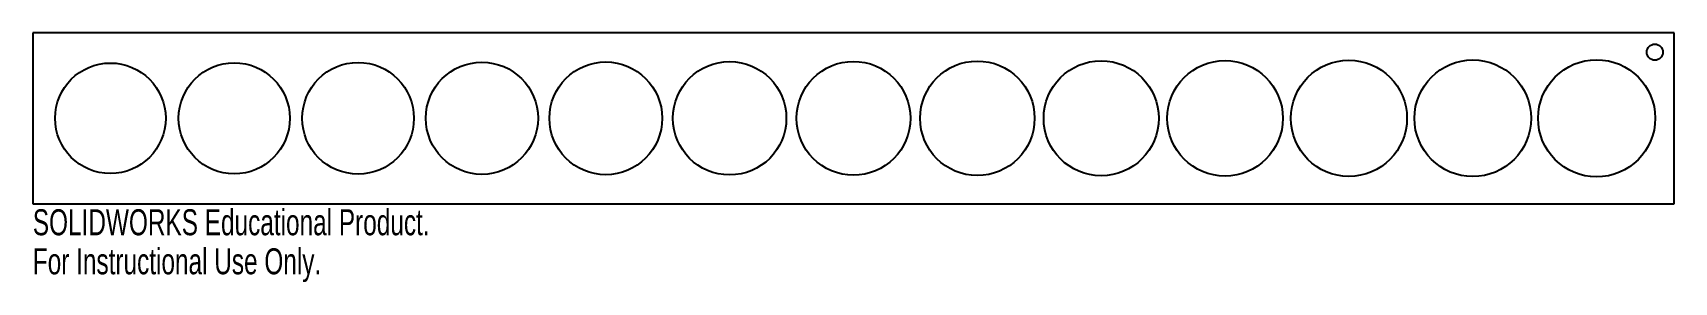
# Model space of a CAD drawing. Header units: millimetres. Extents: x -152 to 152, y -30 to 16.
import ezdxf

# ---------------------------------------------------------------- set-up
doc = ezdxf.new("R2010")
doc.units = ezdxf.units.MM
doc.styles.add('SLDTEXTSTYLE0', font='TXT', dxfattribs={"width": 0.7})

msp = doc.modelspace()

# ---------------------------------------------------------------- linework, layer by layer
at = {"color": 7, "linetype": 'Continuous', "lineweight": 25}
for p, q in [((-152.4, 15.88), (-152.4, -15.88)), ((152.4, 15.88), (-152.4, 15.88)), ((152.4, -15.88), (152.4, 15.88)), ((-152.4, -15.88), (152.4, -15.88))]:
    msp.add_line(p, q, dxfattribs=at)
for centre, radius in [((148.81, 12.28), 1.5), ((-138, 0), 10.27), ((-115, 0), 10.32), ((-92, 0), 10.37), ((-69, 0), 10.42), ((-46, 0), 10.47), ((-23, 0), 10.52), ((0, 0), 10.57), ((23, 0), 10.63), ((46, 0), 10.68), ((69, 0), 10.73), ((92, 0), 10.78), ((115, 0), 10.83), ((138, 0), 10.88)]:
    msp.add_circle(centre, radius, dxfattribs=at)

# ---------------------------------------------------------------- texts
at = {"color": 7, "linetype": 'Continuous', "char_height": 4.8336, "attachment_point": 1, "style": 'SLDTEXTSTYLE0'}
for s, insert in [('SOLIDWORKS Educational Product.', (-152.4, -16.89)), ('For Instructional Use Only.', (-152.4, -24.14))]:
    msp.add_mtext(s, dxfattribs=dict(at, insert=insert))

doc.saveas('drawing.dxf')
